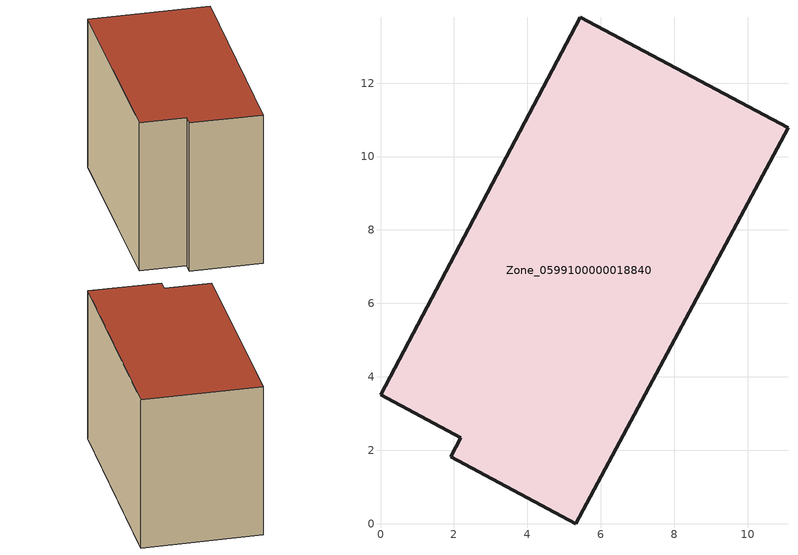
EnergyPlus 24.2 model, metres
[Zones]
Zone_0599100000018840
 floor ground (C_G): 1.91,1.82 2.19,2.34 0,3.51 5.44,13.79 11.1,10.79 5.32,0 z0
 wall outside (C_F): 2.19,2.34 1.91,1.82 5.32,0 11.1,10.79 5.44,13.79 0,3.51 2.19,2.34 z0:8.52
 roof outside (C_R): 5.44,13.79 0,3.51 2.19,2.34 1.91,1.82 5.32,0 11.1,10.79 z8.52
[BUILDING]
Pand.0599100000018840: North Axis=0; Terrain=City; Loads Convergence Tolerance Value=0.04; Temperature Convergence Tolerance Value=0.4; Solar Distribution=FullExterior; Maximum Number of Warmup Days=25; Minimum Number of Warmup Days=1
[Site:Location]
Rotterdam.The.Hague.AP_ZH_NLD Design_Conditions: Latitude=51.96; Longitude=4.45; Time Zone=1; Elevation=-4.5
[SITE:GROUNDTEMPERATURE:BUILDINGSURFACE]
18, 18, 18, 18, 18, 18, 18, 18, 18, 18, 18, 18
[MATERIAL] Thermal Absorptance=0.9; Solar Absorptance=0.7; Visible Absorptance=0.7
Name | Roughness | Thickness | Conductivity | Density | Specific Heat
G.TC.1946 | MediumSmooth | 0.15 | 1 | 540 | 1210
F.TC.1946 | Rough | 0.3 | 0.857143 | 1920 | 840
R.TC.1946 | MediumRough | 0.2 | 0.909091 | 1500 | 1000
[CONSTRUCTION]
C_G: G.TC.1946
C_F: F.TC.1946
C_R: R.TC.1946
[ZONE]
Zone_0599100000018840: Type=1; Multiplier=1; Ceiling Height=Autocalculate; Volume=Autocalculate; Floor Area=autocalculate; Part of Total Floor Area=Yes
[ZONEINFILTRATION:DESIGNFLOWRATE]
Infil_Zone_0599100000018840: Zone or ZoneList or Space or SpaceList=Zone_0599100000018840; Schedule=AlwaysOn; Design Flow Rate Calculation Method=Flow/Area; Flow Rate per Floor Area=0.003; Constant Term Coefficient=1; Temperature Term Coefficient=0; Velocity Term Coefficient=0; Velocity Squared Term Coefficient=0
[HVACTEMPLATE:ZONE:IDEALLOADSAIRSYSTEM]
Zone_0599100000018840: Maximum Heating Supply Air Temperature=50; Minimum Cooling Supply Air Temperature=13; Maximum Heating Supply Air Humidity Ratio=0.0156; Minimum Cooling Supply Air Humidity Ratio=0.0077; Heating Limit=NoLimit; Cooling Limit=NoLimit; Dehumidification Control Type=ConstantSensibleHeatRatio; Cooling Sensible Heat Ratio=0.7; Dehumidification Setpoint=60; Humidification Control Type=None; Humidification Setpoint=30; Outdoor Air Method=None; Outdoor Air Flow Rate per Person=0.00944; Outdoor Air Flow Rate per Zone Floor Area=0; Outdoor Air Flow Rate per Zone=0; Demand Controlled Ventilation Type=None; Outdoor Air Economizer Type=NoEconomizer; Heat Recovery Type=None; Sensible Heat Recovery Effectiveness=0.7; Latent Heat Recovery Effectiveness=0.65
[ZONECONTROL:THERMOSTAT]
ThermostatControl_Zone_0599100000018840: Zone or ZoneList=Zone_0599100000018840; Control Type Schedule=DualSetpointControlType; Control 1=Thermostat_Zone_0599100000018840; Temperature Difference Between Cutout And Setpoint=0
[THERMOSTATSETPOINT:DUALSETPOINT]
Thermostat_Zone_0599100000018840: Heating Setpoint Temperature Schedule=HeatingSetpoint_Zone_0599100000018840; Cooling Setpoint Temperature Schedule=CoolingSetpoint_Zone_0599100000018840
[SCHEDULE:COMPACT]
HeatingSetpoint_Zone_0599100000018840: Through: 12/31, For: AllDays, Until: 24:00, 21
CoolingSetpoint_Zone_0599100000018840: Through: 12/31, For: AllDays, Until: 24:00, 24
DualSetpointControlType: Through: 12/31, For: AllDays, Until: 24:00, 4
AlwaysOn: Through: 12/31, For: AllDays, Until: 24:00, 1
